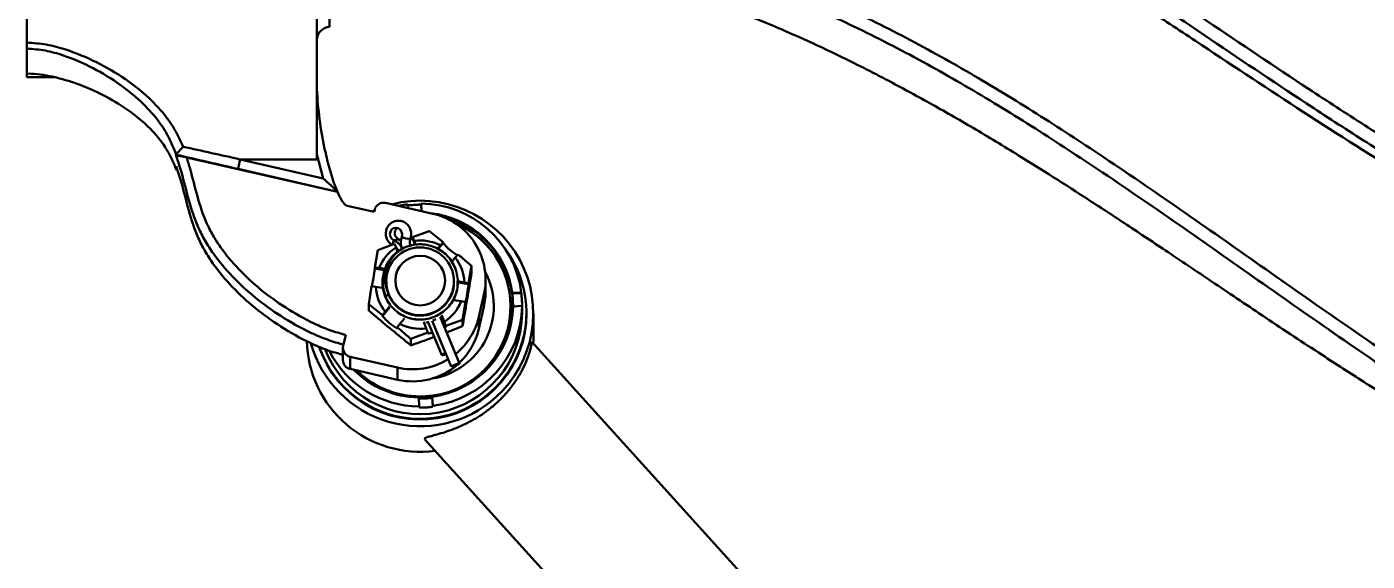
# Model space of a CAD drawing. Header units: millimetres. Extents: x 10 to 584, y 10 to 410.
# Drawn here: x 97.2 to 156.4, y 95.2 to 118.8 of the extents above; entities that cross this region are included whole.
import ezdxf

# ---------------------------------------------------------------- set-up
doc = ezdxf.new("R2010")
doc.units = ezdxf.units.MM

msp = doc.modelspace()

# ---------------------------------------------------------------- linework, layer by layer
at = {"color": 7, "linetype": 'Continuous', "lineweight": 50}
for p, q in [((110.6049, 122.2399), (110.6049, 118.839)), ((97.2363, 118.1389), (97.2363, 119.7078)), ((110.0363, 112.9828), (110.0363, 119.7078)), ((97.2363, 117.8767), (97.2363, 118.1389)), ((97.2363, 116.7721), (97.2363, 117.8767)), ((97.2363, 116.6092), (97.2363, 116.7721)), ((97.2363, 116.6092), (98.4867, 116.6092)), ((103.8333, 113.1863), (103.8331, 113.1854)), ((103.8331, 113.1854), (103.8331, 113.1403)), ((104.2916, 113.0709), (110.9481, 111.5464)), ((110.3214, 112.1433), (110.0363, 113.2122)), ((103.8331, 112.6764), (103.8331, 112.5342)), ((103.8331, 112.5342), (103.8512, 112.5197)), ((110.9481, 111.5553), (106.5665, 112.5588)), ((110.0363, 112.9828), (106.6562, 112.9828)), ((106.6562, 112.9828), (110.3214, 112.1433)), ((110.9481, 111.5553), (110.9481, 111.5464)), ((112.5715, 110.6636), (111.3754, 110.9375)), ((112.5939, 110.7606), (112.5715, 110.6636)), ((113.0734, 111.0596), (115.1643, 110.5807)), ((113.6452, 110.9287), (114.044, 110.9965)), ((114.044, 110.9965), (114.0533, 110.8352)), ((114.643, 111.0308), (114.643, 111.0041)), ((114.643, 111.0308), (114.6623, 110.6957)), ((114.643, 111.0041), (114.6608, 110.6961)), ((115.006, 109.8165), (114.268, 109.5523)), ((114.268, 109.5523), (114.333, 109.384)), ((114.268, 109.5523), (114.268, 109.507)), ((114.268, 109.507), (114.3767, 109.2155)), ((112.7332, 108.9748), (112.6018, 108.2107)), ((113.4712, 109.2573), (112.7332, 108.9748)), ((113.6583, 109.4481), (113.4435, 109.4069)), ((113.5363, 109.089), (113.4712, 109.2573)), ((113.5363, 109.089), (113.6058, 108.9028)), ((114.333, 109.384), (114.3944, 109.2195)), ((115.4937, 109.1884), (115.3709, 109.0405)), ((115.6127, 109.2803), (115.3999, 109.0241)), ((115.4937, 109.1884), (115.6127, 109.3257)), ((115.6127, 109.3257), (115.6127, 109.2803)), ((116.1486, 108.6487), (115.9932, 108.4616)), ((116.2676, 108.786), (116.1486, 108.6487)), ((112.6018, 108.2107), (112.7858, 108.1856)), ((112.6018, 108.2107), (112.6018, 108.1653)), ((112.6018, 108.1653), (113.0261, 108.0938)), ((112.7858, 108.1856), (113.0427, 108.1423)), ((113.0552, 108.1402), (113.0625, 108.139)), ((116.7429, 107.5127), (116.8743, 108.2768)), ((116.8743, 107.9894), (116.8743, 108.2768)), ((112.4599, 107.3759), (112.3285, 106.5935)), ((112.644, 107.3509), (112.4599, 107.3759)), ((112.644, 107.3509), (113.0016, 107.2906)), ((112.939, 107.5562), (112.939, 107.5529)), ((112.939, 107.5294), (112.939, 107.5261)), ((112.939, 107.5027), (112.939, 107.4993)), ((112.939, 107.4759), (112.939, 107.4726)), ((112.939, 107.4491), (112.939, 107.4458)), ((112.939, 107.4224), (112.939, 107.419)), ((112.939, 107.3967), (112.939, 107.3933)), ((113.1014, 107.593), (113.1014, 107.5913)), ((116.1014, 107.5779), (116.1014, 107.593)), ((116.2513, 107.6015), (116.2527, 107.6012)), ((116.2565, 107.6006), (116.5589, 107.5496)), ((116.2632, 107.5482), (116.7429, 107.4673)), ((116.2638, 107.5662), (116.2638, 107.5696)), ((116.2638, 107.5394), (116.2638, 107.5428)), ((116.2638, 107.5127), (116.2638, 107.516)), ((116.2638, 107.4859), (116.2638, 107.4893)), ((116.2638, 107.4592), (116.2638, 107.4625)), ((116.2638, 107.4324), (116.2638, 107.4357)), ((116.2638, 107.4042), (116.2638, 107.4076)), ((116.2638, 107.3785), (116.2638, 107.3818)), ((116.5589, 107.5496), (116.7429, 107.5127)), ((116.7429, 107.4673), (116.7429, 107.5127)), ((117.492, 107.1334), (117.492, 107.6687)), ((112.3285, 106.3061), (112.3285, 106.5935)), ((113.2155, 107.0215), (113.0837, 106.9544)), ((113.0837, 106.9544), (113.2155, 107.0014)), ((113.2155, 107.0014), (113.2155, 107.0215)), ((116.417, 106.7149), (116.088, 106.7703)), ((116.6011, 106.6779), (116.417, 106.7149)), ((116.4697, 105.8955), (116.6011, 106.6779)), ((116.6011, 106.6779), (116.6011, 106.6326)), ((117.1916, 106.0284), (117.4157, 106.9991)), ((117.4157, 106.4638), (117.4157, 106.9991)), ((119.0667, 107.1042), (118.6664, 107.0812)), ((118.6664, 107.0812), (118.6664, 107.0545)), ((119.0667, 107.0774), (118.6664, 107.0545)), ((118.6946, 106.73), (118.7014, 106.4954)), ((119.0667, 107.1042), (119.0667, 107.0774)), ((112.9352, 106.0573), (113.2587, 106.4467)), ((112.9352, 106.1027), (113.0542, 106.2518)), ((112.9352, 106.0573), (112.9352, 106.1027)), ((113.0542, 106.2518), (113.2494, 106.4868)), ((113.7091, 105.7121), (113.9055, 105.9485)), ((116.339, 103.972), (115.4832, 106.0309)), ((115.5137, 106.0714), (115.5363, 106.0357)), ((115.6665, 105.8115), (115.5566, 106.1061)), ((115.7316, 105.5859), (115.5589, 106.0487)), ((117.1916, 105.4931), (117.4157, 106.4638)), ((117.1916, 106.0284), (117.1916, 105.4931)), ((119.1012, 106.5076), (118.7009, 106.4846)), ((119.1012, 106.5076), (119.1012, 106.4808)), ((119.1014, 106.2099), (119.1014, 106.5091)), ((119.3014, 106.1743), (119.3014, 106.2099)), ((119.6014, 105.0502), (119.6014, 106.1743)), ((113.7091, 105.7121), (113.5901, 105.563)), ((113.5901, 105.563), (113.5901, 105.5176)), ((114.1968, 105.0538), (114.9349, 105.3363)), ((114.8698, 105.5164), (114.7592, 105.8129)), ((114.9349, 105.3363), (114.8698, 105.5164)), ((114.9349, 105.3363), (114.9349, 105.2909)), ((114.9508, 105.8007), (114.939, 105.8141)), ((114.9447, 105.8153), (115.5586, 104.3383)), ((115.1259, 105.8559), (115.9638, 103.8401)), ((115.1259, 105.8559), (115.719, 104.429)), ((115.6665, 105.8115), (115.7316, 105.6313)), ((115.7316, 105.6313), (116.4697, 105.8955)), ((115.7316, 105.5859), (115.7316, 105.6313)), ((116.4697, 105.608), (115.7695, 105.3422)), ((116.4697, 105.608), (116.4697, 105.8955)), ((111.3165, 105.2278), (111.2045, 104.7424)), ((114.1968, 104.7664), (114.1968, 105.0538)), ((159.695, 60.5187), (119.5524, 104.9083)), ((111.1943, 104.2773), (111.152, 104.3416)), ((111.1943, 104.6531), (111.1943, 104.1179)), ((111.5047, 104.2649), (113.5956, 103.786)), ((111.5047, 104.2649), (111.5047, 103.7296)), ((111.5047, 103.7296), (113.5956, 103.2507)), ((113.5956, 103.2507), (113.5956, 103.786)), ((116.1786, 103.8812), (115.9638, 103.8401)), ((114.5598, 102.0671), (114.5368, 102.4658)), ((115.1358, 102.5001), (115.1358, 102.4734)), ((115.1588, 102.1014), (115.1358, 102.5001)), ((115.1588, 102.0747), (115.1358, 102.4734)), ((114.5598, 102.0671), (114.5598, 102.0403)), ((115.1588, 102.1014), (115.1588, 102.0747)), ((114.8072, 100.6137), (155.1726, 55.9778))]:
    msp.add_line(p, q, dxfattribs=at)
at = {"color": 7, "linetype": 'Continuous', "lineweight": 50, "flags": 128}
for points in [[(112.5874, 110.7325), (112.486, 110.6867), (112.481, 110.6843)], [(113.4435, 109.4069), (113.3543, 109.4693), (113.2932, 109.5629), (113.2694, 109.6735), (113.2866, 109.7843), (113.3422, 109.8784), (113.4277, 109.9414), (113.5301, 109.9638), (113.6338, 109.9422), (113.723, 109.8798), (113.7841, 109.7861), (113.8079, 109.6755), (113.7907, 109.5647)], [(114.268, 109.507), (114.2376, 109.4812), (114.1656, 109.4437)], [(113.4435, 109.4069), (113.4153, 109.306), (113.4075, 109.2316)], [(113.7528, 109.3973), (113.7168, 109.419), (113.6583, 109.4481)], [(117.492, 107.1334), (117.4848, 106.9276), (117.4157, 106.4638)], [(115.6831, 105.5499), (115.7013, 105.5602), (115.7316, 105.5859)], [(119.5977, 104.8582), (119.6013, 105.0117), (119.6014, 105.0502)], [(115.719, 104.429), (115.6333, 104.3879), (115.5769, 104.3562), (115.5585, 104.3387), (115.5809, 104.338), (115.6407, 104.3544), (115.7288, 104.3853), (115.7361, 104.388)], [(115.9638, 103.8401), (116.066, 103.8844), (116.1689, 103.925), (116.2569, 103.9559), (116.3167, 103.9723), (116.3391, 103.9716), (116.3208, 103.9541), (116.2644, 103.9224), (116.1786, 103.8812)]]:
    msp.add_lwpolyline(points, dxfattribs=at)
at = {"color": 7, "linetype": 'Continuous', "lineweight": 50}
for centre, radius in [((114.5973, 107.5965), 1.4967), ((114.6045, 107.6272), 1.0971)]:
    msp.add_circle(centre, radius, dxfattribs=at)
for centre, radius, start, end in [((110.6363, 118.2399), 0.6, 93, 180), ((113.1474, 111.3888), 6.6841, 166.203822, 169.918954), ((112.9835, 110.6698), 0.4, 77.014393, 166.879858), ((114.6125, 106.1758), 4.9827, 312.017384, 104.667014), ((114.6098, 106.5382), 4.4927, 7.236822, 89.577067), ((114.6018, 106.4918), 3.9896, 225.113797, 67.813091), ((114.6175, 106.4939), 3.9817, 273.077071, 68.010652), ((114.6096, 106.539), 4.0929, 7.613235, 83.960958), ((114.5032, 107.6668), 2.988, 347.087639, 77.218468), ((114.6133, 106.4886), 4.0885, 3.385805, 77.127188), ((113.7808, 109.7205), 0.2987, 128.184205, 245.784548), ((114.4951, 109.3181), 0.7464, 160.704505, 202.673489), ((114.0735, 109.9863), 0.5077, 236.14655, 281.110264), ((114.5964, 106.214), 4.6945, 199.148242, 37.496905), ((114.5946, 107.4464), 1.954, 122.792815, 157.771498), ((113.1566, 108.7673), 0.7011, 22.042096, 65.839464), ((114.6014, 107.4356), 1.9668, 63.019854, 97.844601), ((117.5685, 110.9778), 2.5897, 220.956617, 239.832389), ((114.6139, 107.4497), 1.9476, 2.941166, 37.997882), ((100.6973, 109.7497), 12.0094, 348.370511, 352.418765), ((114.6143, 106.4957), 3.237, 279.075595, 28.035382), ((114.5889, 107.4508), 1.9476, 182.941166, 217.997882), ((105.5677, 108.9367), 11.2714, 348.204368, 352.509437), ((114.6083, 107.4541), 1.954, 302.792815, 337.771498), ((114.5996, 106.1915), 4.7019, 198.734962, 359.789856), ((114.5994, 106.227), 4.502, 201.359839, 359.782844), ((114.8247, 107.6828), 2.4925, 220.705407, 240.308655), ((114.6119, 106.556), 4.0896, 277.359749, 358.99932), ((114.6121, 106.5574), 4.4894, 276.995216, 359.363853), ((114.2815, 106.7015), 2.9868, 309.149455, 346.977072), ((114.6014, 107.4648), 1.9668, 243.019854, 277.844601), ((114.9384, 105.7926), 0.5017, 269.592496, 294.228753), ((114.2828, 106.1656), 2.9855, 313.301163, 346.983314), ((114.5948, 105.0627), 4.9937, 181.287969, 277.650628), ((114.6025, 106.1982), 5.006, 195.566735, 311.930887), ((111.5928, 104.6534), 0.3984, 167.086086, 257.220022), ((114.5969, 106.5678), 4.5008, 207.251481, 269.528597), ((114.2679, 106.7199), 3.0099, 257.09318, 301.375865), ((111.593, 104.1183), 0.3986, 180.066765, 257.206434), ((114.5996, 106.5726), 4.1072, 224.55239, 269.124044), ((114.6005, 106.5202), 4.0089, 225.413923, 273.299665), ((114.268, 106.183), 3.0084, 257.084792, 310.896232)]:
    msp.add_arc(centre, radius, start, end, dxfattribs=at)
for centre, major_axis, ratio, start_param, end_param in [((106.5665, 113.6651), (53.9244, -12.3554), 0.0194917, 4.666147, 4.716855), ((106.6562, 114.0533), (53.9245, -11.9565), 0.0189228, 4.6697667, 4.7165847)]:
    msp.add_ellipse(centre, major_axis=major_axis, ratio=ratio, start_param=start_param, end_param=end_param, dxfattribs=at)
for points, knots in [([(114.6496, 123.5479), (115.3376, 123.5878), (116.7136, 123.6676), (118.773, 123.617), (121.1003, 123.4228), (123.6781, 123.0091), (126.4773, 122.3256), (129.3933, 121.3823), (132.407, 120.1651), (135.5039, 118.6739), (138.5182, 117.0211), (141.4643, 115.2425), (144.5997, 113.2126), (147.9311, 110.9376), (151.4817, 108.4423), (155.0489, 105.935), (158.2741, 103.7336), (161.1631, 101.8626), (163.7006, 100.3141), (166.3025, 98.8554), (168.9708, 97.4975), (170.8159, 96.7246), (171.7383, 96.3381)], [0, 0, 0, 0, 0.0319168, 0.0638342, 0.0957536, 0.1408576, 0.1859647, 0.2310751, 0.2852053, 0.3393394, 0.3934764, 0.4476152, 0.5017551, 0.5694302, 0.6371059, 0.7047812, 0.7724545, 0.817967, 0.8634785, 0.9089873, 0.954495, 1, 1, 1, 1]), ([(112.8627, 122.7562), (113.7556, 122.8554), (115.5412, 123.0538), (118.2241, 123.0588), (120.9591, 122.8484), (123.7281, 122.3922), (126.5118, 121.6985), (129.4104, 120.7451), (132.4056, 119.5188), (135.4838, 118.0206), (138.4803, 116.3636), (141.41, 114.5834), (144.529, 112.5546), (147.8445, 110.2839), (151.3792, 107.7959), (154.932, 105.299), (158.1649, 103.0955), (161.0848, 101.2106), (163.6774, 99.6379), (166.3381, 98.1608), (169.0686, 96.7913), (170.9575, 96.0186), (171.902, 95.6322)], [0, 0, 0, 0, 0.040239, 0.0804765, 0.1207178, 0.1643117, 0.2079089, 0.2515094, 0.3038277, 0.35615, 0.4084749, 0.4608017, 0.5131298, 0.5785388, 0.6439504, 0.7093597, 0.7747682, 0.819818, 0.8648669, 0.9099131, 0.9549574, 1, 1, 1, 1]), ([(172.3892, 105.7343), (171.4313, 106.0625), (169.5156, 106.7189), (166.734, 107.9264), (164.0192, 109.257), (161.3714, 110.7003), (158.7807, 112.2264), (156.2378, 113.8142), (153.0364, 115.898), (149.1913, 118.4788), (145.6535, 120.8934), (143.5719, 122.2023), (143.0183, 122.5504)], [0, 0, 0, 0, 0.0882448, 0.1764866, 0.2647373, 0.3529887, 0.441243, 0.5294999, 0.6177564, 0.7795604, 0.9413654, 1, 1, 1, 1]), ([(172.1675, 106.4349), (171.2262, 106.7668), (169.3437, 107.4308), (166.6105, 108.6403), (163.9424, 109.9669), (161.3395, 111.401), (158.7912, 112.9131), (156.2882, 114.4831), (153.1352, 116.541), (149.3437, 119.0839), (146.0167, 121.3556), (144.1292, 122.5431), (143.748, 122.7829)], [0, 0, 0, 0, 0.0898324, 0.1796644, 0.2695053, 0.3593468, 0.4491907, 0.5390377, 0.6288841, 0.7936029, 0.9583223, 1, 1, 1, 1]), ([(110.8077, 121.9528), (111.3442, 122.019), (112.5743, 122.1708), (114.4671, 122.2309), (116.4469, 122.1883), (118.3302, 122.0382), (120.1276, 121.8053), (121.842, 121.5031), (123.624, 121.1071), (125.4422, 120.6117), (127.2627, 120.02), (128.9037, 119.411), (130.3631, 118.8132), (131.636, 118.2507), (132.729, 117.7394), (133.6538, 117.2876), (134.4687, 116.8756), (135.5995, 116.2885), (137.1181, 115.4654), (139.051, 114.3574), (140.8715, 113.2592), (142.5777, 112.1896), (144.1683, 111.1658), (145.8586, 110.0554), (147.7, 108.8279), (149.7422, 107.4557), (152.0022, 105.9387), (154.1976, 104.4836), (156.2937, 103.126), (158.2493, 101.8944), (160.3207, 100.6395), (162.5102, 99.3762), (164.8277, 98.1363), (166.6839, 97.1969), (167.7912, 96.7192), (168.0609, 96.6028)], [0, 0, 0, 0, 0.0255956, 0.0586865, 0.0899942, 0.1197921, 0.1483855, 0.1757533, 0.2018287, 0.2341644, 0.264077, 0.2913824, 0.3159505, 0.3377055, 0.3563215, 0.3722428, 0.3857175, 0.3989345, 0.4316717, 0.4662276, 0.5027962, 0.530942, 0.5604566, 0.5914554, 0.6258873, 0.6645012, 0.707293, 0.7541903, 0.7887381, 0.8250836, 0.8631313, 0.9027684, 0.9438741, 0.9863302, 1, 1, 1, 1]), ([(169.4134, 106.516), (169.3816, 106.5268), (168.6748, 106.7676), (167.355, 107.3289), (165.4871, 108.165), (163.583, 109.1128), (161.6719, 110.1375), (159.7537, 111.2352), (156.9656, 112.906), (153.3235, 115.2337), (149.9377, 117.4796), (147.7082, 118.957), (146.5927, 119.6944), (145.44, 120.4532), (144.1988, 121.2626), (143.1863, 121.9184), (142.5804, 122.2997), (142.4353, 122.391)], [0, 0, 0, 0, 0.0032053, 0.0713304, 0.1362842, 0.1979602, 0.2734228, 0.3423344, 0.4079841, 0.5825276, 0.7541465, 0.7971815, 0.8399031, 0.8830685, 0.9305085, 0.9833589, 1, 1, 1, 1]), ([(97.2363, 118.1389), (97.5247, 118.1192), (98.1102, 118.0792), (99.1474, 117.7909), (100.3323, 117.3027), (101.5177, 116.6042), (102.5327, 115.8138), (103.2652, 115.0524), (103.8042, 114.2825), (104.0221, 113.7917), (104.1324, 113.5433)], [0, 0, 0, 0, 0.0993431, 0.2016996, 0.3704781, 0.5429595, 0.6777879, 0.8153786, 0.9065795, 1, 1, 1, 1]), ([(103.8331, 113.1854), (103.728, 113.4524), (103.5149, 113.994), (102.9851, 114.7992), (102.2652, 115.574), (101.3071, 116.3478), (100.1669, 117.0458), (99.0451, 117.5274), (98.0569, 117.8152), (97.5119, 117.856), (97.2363, 117.8767)], [0, 0, 0, 0, 0.10054949, 0.20397325, 0.33635782, 0.47202389, 0.63854051, 0.80857666, 0.90319555, 1, 1, 1, 1]), ([(97.2363, 116.7721), (97.2363, 116.7721), (97.2526, 116.7721), (97.4516, 116.7707), (97.8391, 116.7383), (98.252, 116.664), (98.8521, 116.5258), (99.61, 116.2836), (100.6612, 115.8165), (101.7107, 115.1918), (102.6493, 114.4221), (103.2689, 113.6799), (103.6228, 113.0556), (103.763, 112.708), (103.8331, 112.5342)], [0, 0, 0, 0, 0.0000013, 0.0052029, 0.063714, 0.1245779, 0.1452032, 0.2737657, 0.4047655, 0.5655052, 0.729088, 0.8621016, 0.9310371, 1, 1, 1, 1]), ([(110.0363, 116.0552), (110.0709, 115.6199), (110.1403, 114.7468), (110.3409, 113.6084), (110.5739, 112.6389), (110.7648, 112.0047), (110.9093, 111.6505), (110.9481, 111.5553)], [0, 0, 0, 0, 0.2841133, 0.569903, 0.7511314, 0.9331289, 1, 1, 1, 1]), ([(103.8331, 113.1403), (103.8372, 113.1429), (103.8453, 113.1481), (103.9073, 113.1435), (104.0008, 113.1301), (104.1321, 113.1062), (104.2355, 113.0833), (104.2916, 113.0709)], [0, 0, 0, 0, 0.1748264, 0.3492175, 0.5345269, 0.7477982, 1, 1, 1, 1]), ([(111.2269, 104.8038), (111.2269, 104.8038), (110.982, 104.8599), (110.4998, 105.0075), (109.5582, 105.4059), (108.4822, 106.0084), (107.3127, 106.8562), (106.3074, 107.7751), (105.5811, 108.6382), (105.1003, 109.3799), (104.7025, 110.1556), (104.3711, 111.1797), (104.1221, 112.2528), (103.9116, 112.8991), (103.8331, 113.1403)], [0, 0, 0, 0, 0.000001, 0.0638122, 0.1277076, 0.2595618, 0.3762037, 0.4944059, 0.6052358, 0.6622376, 0.7192101, 0.8268283, 0.9353955, 1, 1, 1, 1]), ([(104.1324, 113.5433), (104.132, 113.5428), (104.1036, 113.5102), (104.0431, 113.4405), (103.9599, 113.3439), (103.8921, 113.2635), (103.8455, 113.206), (103.8373, 113.1928), (103.8333, 113.1863)], [0, 0, 0, 0, 0.0030256, 0.1993083, 0.4227733, 0.6219903, 0.810795, 1, 1, 1, 1]), ([(104.2916, 113.0709), (104.3443, 112.9), (104.5189, 112.3331), (104.7503, 111.3527), (105.0649, 110.3619), (105.4424, 109.6243), (105.8963, 108.9201), (106.5897, 108.0945), (107.5637, 107.2036), (108.6767, 106.3942), (109.7069, 105.8184), (110.6017, 105.4249), (111.0784, 105.2934), (111.3165, 105.2278)], [0, 0, 0, 0, 0.0482448, 0.1600022, 0.2719453, 0.3274379, 0.3829589, 0.4975371, 0.6167615, 0.7376948, 0.8671969, 0.9336485, 1, 1, 1, 1]), ([(103.8331, 112.6764), (103.9116, 112.4352), (104.1214, 111.791), (104.3706, 110.718), (104.6995, 109.7), (105.091, 108.9334), (105.5685, 108.1898), (106.2936, 107.3248), (107.3077, 106.3966), (108.4646, 105.5553), (109.5394, 104.9554), (110.4777, 104.5456), (110.9773, 104.4084), (111.2269, 104.3399)], [0, 0, 0, 0, 0.0646046, 0.1726008, 0.2807892, 0.3360902, 0.3914173, 0.5055875, 0.6221748, 0.7404322, 0.8685615, 0.9343267, 1, 1, 1, 1]), ([(110.9481, 111.5553), (110.9462, 111.5589), (110.9419, 111.5669), (110.9021, 111.6074), (110.8085, 111.6957), (110.6098, 111.8779), (110.4326, 112.0409), (110.3219, 112.1429), (110.3214, 112.1433)], [0, 0, 0, 0, 0.0664511, 0.1493897, 0.2838068, 0.5456657, 0.9980653, 1, 1, 1, 1]), ([(111.3754, 110.9375), (111.3551, 110.9455), (111.3087, 110.9636), (111.2302, 111.0391), (111.0931, 111.226), (111.0087, 111.4125), (110.9481, 111.5464)], [0, 0, 0, 0, 0.0854498, 0.1946584, 0.4221872, 1, 1, 1, 1]), ([(114.044, 110.9697), (114.0473, 110.9671), (114.0538, 110.962), (114.1052, 110.9601), (114.1809, 110.9618), (114.2756, 110.9663), (114.3778, 110.972), (114.4762, 110.9783), (114.5598, 110.985), (114.6187, 110.9925), (114.6411, 110.9992), (114.6426, 111.0031), (114.643, 111.0041)], [0, 0, 0, 0, 0.1072095, 0.2144133, 0.3217669, 0.4292186, 0.5365076, 0.6436278, 0.7508351, 0.8582502, 0.9656702, 1, 1, 1, 1]), ([(114.1713, 109.4881), (114.1834, 109.5311), (114.2126, 109.6351), (114.2024, 109.8114), (114.1335, 109.9943), (114.0078, 110.1465), (113.8399, 110.2478), (113.6499, 110.2854), (113.4618, 110.2561), (113.2969, 110.1661), (113.1712, 110.0274), (113.0958, 109.8545), (113.0776, 109.6633), (113.1216, 109.4744), (113.2144, 109.3122), (113.3098, 109.2431), (113.3527, 109.212)], [0, 0, 0, 0, 0.0518969, 0.1255325, 0.2002421, 0.2757558, 0.3513495, 0.4261676, 0.4996702, 0.5720161, 0.6437813, 0.7158468, 0.7888655, 0.8630776, 0.938324, 1, 1, 1, 1]), ([(114.1816, 109.1622), (114.174, 109.1832), (114.15, 109.249), (114.1387, 109.3651), (114.1609, 109.449), (114.1713, 109.4881)], [0, 0, 0, 0, 0.1995558, 0.6267598, 1, 1, 1, 1]), ([(115.6127, 109.3257), (115.4175, 109.4842), (115.2145, 109.6491), (115.0138, 109.8102), (115.006, 109.8165)], [0, 0, 0, 0, 0.9612785, 1, 1, 1, 1]), ([(113.7615, 109.0073), (113.7615, 109.0073), (113.8576, 109.0631), (114.0633, 109.1563), (114.3958, 109.2316), (114.7393, 109.2377), (115.0751, 109.174), (115.3902, 109.0446), (115.6737, 108.8539), (115.9136, 108.608), (116.0969, 108.3203), (116.2182, 108.0025), (116.2729, 107.6654), (116.2572, 107.3229), (116.1725, 106.9929), (116.0231, 106.6871), (115.8139, 106.4164), (115.553, 106.1936), (115.2541, 106.0294), (114.9285, 105.9285), (114.5872, 105.8953), (114.2468, 105.9325), (113.9229, 106.0371), (113.6268, 106.2046), (113.3695, 106.43), (113.1652, 106.7023), (113.0204, 107.0089), (112.9436, 107.3382), (112.9271, 107.6326), (112.9647, 107.8078), (112.9783, 107.8715)], [0, 0, 0, 0, 0.000003, 0.0370476, 0.0746502, 0.1127339, 0.1504953, 0.1875044, 0.2252367, 0.263323, 0.3009595, 0.33799, 0.3758324, 0.4139004, 0.4513927, 0.4885015, 0.5264339, 0.5644629, 0.6017921, 0.6390358, 0.6770379, 0.7150074, 0.752176, 0.7895897, 0.8276411, 0.8655305, 0.9025928, 0.9401602, 0.97824, 1, 1, 1, 1]), ([(113.7615, 109.0073), (113.7401, 108.9945), (113.6758, 108.9558), (113.574, 108.8829), (113.46, 108.7854), (113.3553, 108.6778), (113.2608, 108.5614), (113.1614, 108.4128), (113.0637, 108.2266), (113.0168, 108.0742), (112.9931, 107.9973)], [0, 0, 0, 0, 0.057488, 0.1725521, 0.2876162, 0.4026804, 0.5177445, 0.6328086, 0.8144878, 1, 1, 1, 1]), ([(113.2155, 107.0215), (113.1648, 107.1444), (113.0485, 107.4267), (113.0387, 107.9142), (113.1982, 108.4141), (113.464, 108.7838), (113.6833, 108.9486), (113.7615, 109.0073)], [0, 0, 0, 0, 0.1770522, 0.4063804, 0.6354729, 0.8700814, 1, 1, 1, 1]), ([(113.5375, 109.0856), (113.5576, 109.0691), (113.6034, 109.0312), (113.6307, 108.9726), (113.646, 108.9396)], [0, 0, 0, 0, 0.43788783, 1, 1, 1, 1]), ([(116.8743, 108.2768), (116.7953, 108.3435), (116.5942, 108.5133), (116.391, 108.6829), (116.2676, 108.786)], [0, 0, 0, 0, 0.3929485, 1, 1, 1, 1]), ([(112.9931, 107.9973), (112.9709, 107.8656), (112.9182, 107.5517), (112.9857, 107.1927), (113.0697, 106.9884), (113.0837, 106.9544)], [0, 0, 0, 0, 0.37585044, 0.89604913, 1, 1, 1, 1]), ([(116.8743, 107.9894), (116.8082, 107.5953), (116.7078, 106.9969), (116.5719, 106.2011), (116.5038, 105.8058), (116.4697, 105.608)], [0, 0, 0, 0, 0.4909498, 0.7453892, 1, 1, 1, 1]), ([(112.953, 107.355), (112.9493, 107.3723), (112.9371, 107.4297), (112.9431, 107.4884), (112.9472, 107.5294)], [0, 0, 0, 0, 0.3010907, 1, 1, 1, 1]), ([(116.2566, 107.5666), (116.2559, 107.4839), (116.2542, 107.2883), (116.171, 106.9896), (116.0236, 106.6838), (115.8138, 106.413), (115.553, 106.1903), (115.2541, 106.0261), (114.9285, 105.9252), (114.5872, 105.892), (114.2468, 105.9291), (113.9229, 106.0337), (113.6268, 106.2012), (113.3697, 106.4267), (113.1646, 106.699), (113.0226, 107.0055), (112.9457, 107.2948), (112.9468, 107.4801), (112.9472, 107.5528)], [0, 0, 0, 0, 0.0474934, 0.1123584, 0.1765599, 0.2421863, 0.30798, 0.3725627, 0.4369977, 0.5027447, 0.5684353, 0.6327404, 0.6974695, 0.7633017, 0.8288539, 0.8929748, 0.9579698, 1, 1, 1, 1]), ([(116.0827, 107.5768), (116.0879, 107.5223), (116.1091, 107.3), (115.9721, 106.9169), (115.6848, 106.4984), (115.2634, 106.2009), (114.7704, 106.0584), (114.2577, 106.0866), (113.7831, 106.2824), (113.4042, 106.6232), (113.1493, 107.0679), (113.1183, 107.4002), (113.1029, 107.5648)], [0, 0, 0, 0, 0.0349242, 0.1423767, 0.2498219, 0.3572699, 0.4647183, 0.5721632, 0.6796159, 0.7870604, 0.894513, 1, 1, 1, 1]), ([(113.2155, 107.0215), (113.1675, 107.1486), (113.0975, 107.3342), (113.1155, 107.5291), (113.1212, 107.5904)], [0, 0, 0, 0, 0.6852152, 1, 1, 1, 1]), ([(116.2566, 107.6117), (116.2598, 107.5885), (116.2695, 107.5182), (116.2572, 107.4478), (116.249, 107.4006)], [0, 0, 0, 0, 0.3288144, 1, 1, 1, 1]), ([(112.3285, 106.5935), (112.3363, 106.5872), (112.537, 106.4261), (112.74, 106.2612), (112.9352, 106.1027)], [0, 0, 0, 0, 0.0387215, 1, 1, 1, 1]), ([(118.6664, 107.0545), (118.6669, 107.0482), (118.6677, 107.0356), (118.6742, 106.9765), (118.6824, 106.8952), (118.6898, 106.8081), (118.6933, 106.7522), (118.6946, 106.73)], [0, 0, 0, 0, 0.2143022, 0.4285906, 0.6432398, 0.8581254, 1, 1, 1, 1]), ([(118.6946, 106.73), (118.6953, 106.7186), (118.6977, 106.674), (118.7005, 106.6001), (118.7015, 106.5245), (118.7014, 106.497), (118.7013, 106.4846)], [0, 0, 0, 0, 0.1081405, 0.4239456, 0.7400595, 1, 1, 1, 1]), ([(119.0667, 107.0774), (119.0672, 107.0711), (119.068, 107.0586), (119.0741, 106.9994), (119.082, 106.918), (119.09, 106.8201), (119.0962, 106.7178), (119.1, 106.6224), (119.1014, 106.5445), (119.1014, 106.4932), (119.1012, 106.4777), (119.1012, 106.4802), (119.1012, 106.4808)], [0, 0, 0, 0, 0.1072095, 0.2144133, 0.3217669, 0.4292186, 0.5365076, 0.6436278, 0.7508351, 0.8582502, 0.9656702, 1, 1, 1, 1]), ([(114.1968, 104.7664), (114.1178, 104.8299), (113.7774, 105.1037), (113.1573, 105.6098), (112.6124, 106.0662), (112.3363, 106.2995), (112.3285, 106.3061)], [0, 0, 0, 0, 0.1280641, 0.5517078, 0.9873841, 1, 1, 1, 1]), ([(115.5363, 106.0357), (115.5376, 106.0361), (115.5396, 106.0366), (115.5417, 106.0369), (115.5425, 106.0369), (115.543, 106.0369)], [0, 0, 0, 0, 0.4992083, 0.7495075, 1, 1, 1, 1]), ([(113.5901, 105.563), (113.7135, 105.4599), (113.9167, 105.2902), (114.1178, 105.1205), (114.1968, 105.0538)], [0, 0, 0, 0, 0.6070515, 1, 1, 1, 1]), ([(114.9071, 105.7756), (114.9032, 105.7901), (114.8989, 105.8063), (114.8958, 105.8228), (114.8954, 105.8244)], [0, 0, 0, 0, 0.8996623, 1, 1, 1, 1]), ([(114.9013, 105.7711), (114.9017, 105.7715), (114.9025, 105.7723), (114.9043, 105.7738), (114.9062, 105.775), (114.9071, 105.7756)], [0, 0, 0, 0, 0.2495248, 0.6244362, 1, 1, 1, 1]), ([(115.1665, 105.87), (115.1899, 105.8791), (115.2313, 105.8952), (115.272, 105.9127), (115.2897, 105.9203)], [0, 0, 0, 0, 0.5644089, 1, 1, 1, 1]), ([(115.2264, 105.1377), (115.0749, 105.082), (114.7293, 104.955), (114.3883, 104.8342), (114.1968, 104.7664)], [0, 0, 0, 0, 0.4384215, 1, 1, 1, 1]), ([(119.5482, 104.9046), (119.5481, 104.9072), (119.5475, 104.9199), (119.5303, 104.846), (119.484, 104.6447), (119.3865, 104.3262), (119.2644, 104.0043), (119.0817, 103.6183), (118.8392, 103.2134), (118.5543, 102.8265), (118.2483, 102.4783), (117.899, 102.1449), (117.5293, 101.8488), (117.1474, 101.5912), (116.7632, 101.372), (116.3744, 101.186), (115.9799, 101.0286), (115.5981, 100.9028), (115.2723, 100.8119), (115.0224, 100.7455), (114.8617, 100.6944), (114.7833, 100.6526), (114.8049, 100.6292), (114.8137, 100.6196)], [0, 0, 0, 0, 0.0109897, 0.0538633, 0.1356445, 0.1840949, 0.2335521, 0.290538, 0.349318, 0.3950509, 0.4420595, 0.4878251, 0.535076, 0.5785656, 0.6231587, 0.6699755, 0.7178234, 0.7717276, 0.826991, 0.8734939, 0.9212126, 0.9677924, 1, 1, 1, 1]), ([(114.8369, 102.4185), (114.8255, 102.4179), (114.7806, 102.4156), (114.7037, 102.415), (114.6202, 102.4191), (114.5612, 102.4269), (114.5386, 102.4341), (114.5372, 102.4381), (114.5368, 102.4391)], [0, 0, 0, 0, 0.0732932, 0.287333, 0.501582, 0.7163312, 0.9310934, 1, 1, 1, 1]), ([(115.1358, 102.4734), (115.1325, 102.4699), (115.126, 102.4631), (115.0747, 102.4486), (114.999, 102.4344), (114.9149, 102.4238), (114.8591, 102.42), (114.8369, 102.4185)], [0, 0, 0, 0, 0.2143022, 0.4285906, 0.6432398, 0.8581254, 1, 1, 1, 1]), ([(115.1588, 102.0747), (115.1556, 102.0712), (115.149, 102.0644), (115.0977, 102.0503), (115.022, 102.0364), (114.9272, 102.0249), (114.825, 102.0182), (114.7266, 102.017), (114.6431, 102.0209), (114.5841, 102.0284), (114.5617, 102.0354), (114.5602, 102.0394), (114.5598, 102.0403)], [0, 0, 0, 0, 0.1072095, 0.2144133, 0.3217669, 0.4292186, 0.5365076, 0.6436278, 0.7508351, 0.8582502, 0.9656702, 1, 1, 1, 1])]:
    msp.add_open_spline(points, degree=3, knots=knots, dxfattribs=at)

doc.saveas('drawing.dxf')
